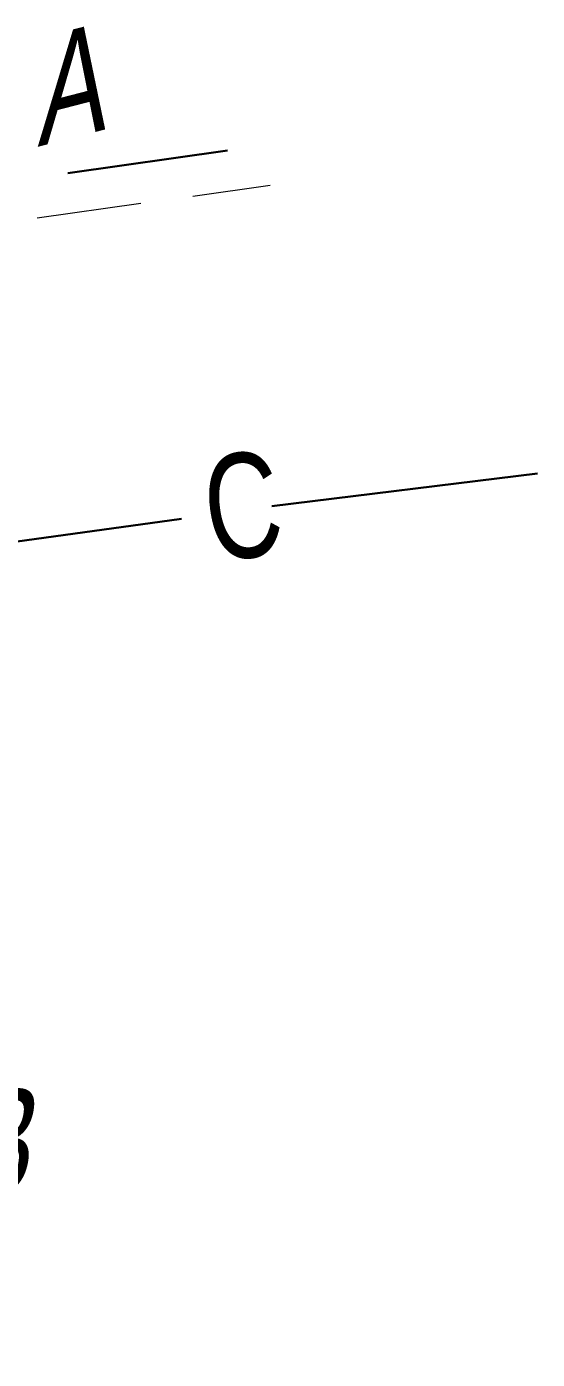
# Model space of a CAD drawing. Extents: x 10098 to 11902, y 8648 to 10202.
# Drawn here: x 11665.59 to 11670.47, y 8906.54 to 8919.25 of the extents above; entities that cross this region are included whole.
import ezdxf

# ---------------------------------------------------------------- set-up
doc = ezdxf.new("R2010")
doc.units = 0
doc.layers.add('23_Ограждения', color=7, linetype='Continuous')
doc.layers.add('52_Топонимика', color=7, linetype='Continuous')
doc.layers.add('2_Водосток', color=30, linetype='Continuous', lineweight=30)
doc.layers.add('7_Электрокабели', color=1, linetype='Continuous', lineweight=30)
doc.styles.add('mggt', font='russian_1251.shx', dxfattribs={"width": 0.75, "oblique": 18, "height": 1})

msp = doc.modelspace()

# ---------------------------------------------------------------- linework, layer by layer
at = {"layer": '23_Ограждения', "color": 8, "linetype": 'Continuous', "lineweight": 15}
for points in [[(11667.179, 8917.635), (11667.917, 8917.738)], [(11665.693, 8917.428), (11666.683, 8917.566)]]:
    msp.add_lwpolyline(points, dxfattribs=at)
at = {"layer": '2_Водосток', "color": 8, "linetype": 'Continuous', "lineweight": 30}
for p, q in [((11667.933, 8914.677), (11670.468, 8914.988)), ((11664.125, 8914.149), (11667.072, 8914.558))]:
    msp.add_line(p, q, dxfattribs=at)
at = {"layer": '7_Электрокабели', "color": 8, "linetype": 'Continuous', "lineweight": 30}
msp.add_line((11665.985, 8917.853), (11667.51, 8918.069), dxfattribs=at)

# ---------------------------------------------------------------- texts
at = {"layer": '2_Водосток', "color": 8, "linetype": 'Continuous', "lineweight": 15, "style": 'mggt', "width": 0.75}
msp.add_text('С                   ', height=1, rotation=7.3995, dxfattribs=at).set_placement((11667.359, 8914.14))
at = {"layer": '52_Топонимика', "color": 8, "linetype": 'Continuous', "lineweight": 15, "style": 'mggt', "oblique": 18, "width": 0.75}
msp.add_text('А', height=1, rotation=14.4761, dxfattribs=at).set_placement((11665.697, 8918.103))
at = {"layer": '52_Топонимика', "color": 8, "linetype": 'Continuous', "lineweight": 30, "style": 'mggt', "oblique": 18, "width": 0.75}
msp.add_text('БУЛЬВАР ЭНТУЗИАСТОВ', height=1, rotation=7.4477, dxfattribs=at).set_placement((11653.335, 8906.531))

doc.saveas('drawing.dxf')
